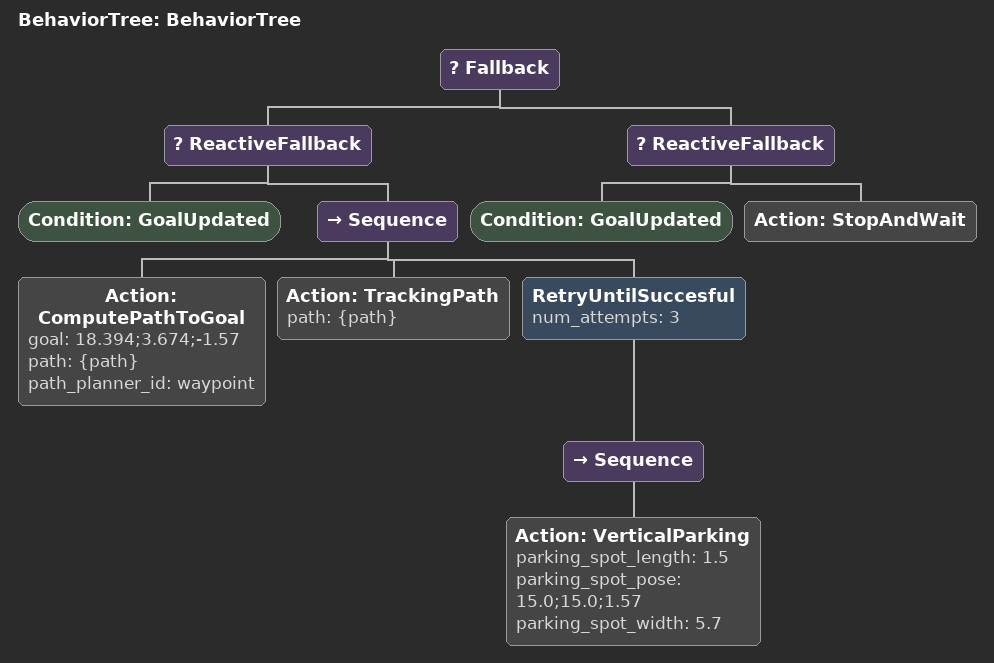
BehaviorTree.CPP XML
<?xml version="1.0"?>
<root main_tree_to_execute="BehaviorTree">
    <BehaviorTree ID="BehaviorTree">
        <Fallback>
            <ReactiveFallback>
                <Condition ID="GoalUpdated"/>
                <Sequence>
                    <Action ID="ComputePathToGoal" goal="18.394;3.674;-1.57" path="{path}" path_planner_id="waypoint"/>
                    <Action ID="TrackingPath" path="{path}"/>
                    <RetryUntilSuccesful num_attempts="3">
                        <Sequence>
                            <Action ID="VerticalParking" parking_spot_length="1.5" parking_spot_pose="15.0;15.0;1.57" parking_spot_width="5.7"/>
                        </Sequence>
                    </RetryUntilSuccesful>
                </Sequence>
            </ReactiveFallback>
            <ReactiveFallback>
                <Condition ID="GoalUpdated"/>
                <Action ID="StopAndWait"/>
            </ReactiveFallback>
        </Fallback>
    </BehaviorTree>
</root>
